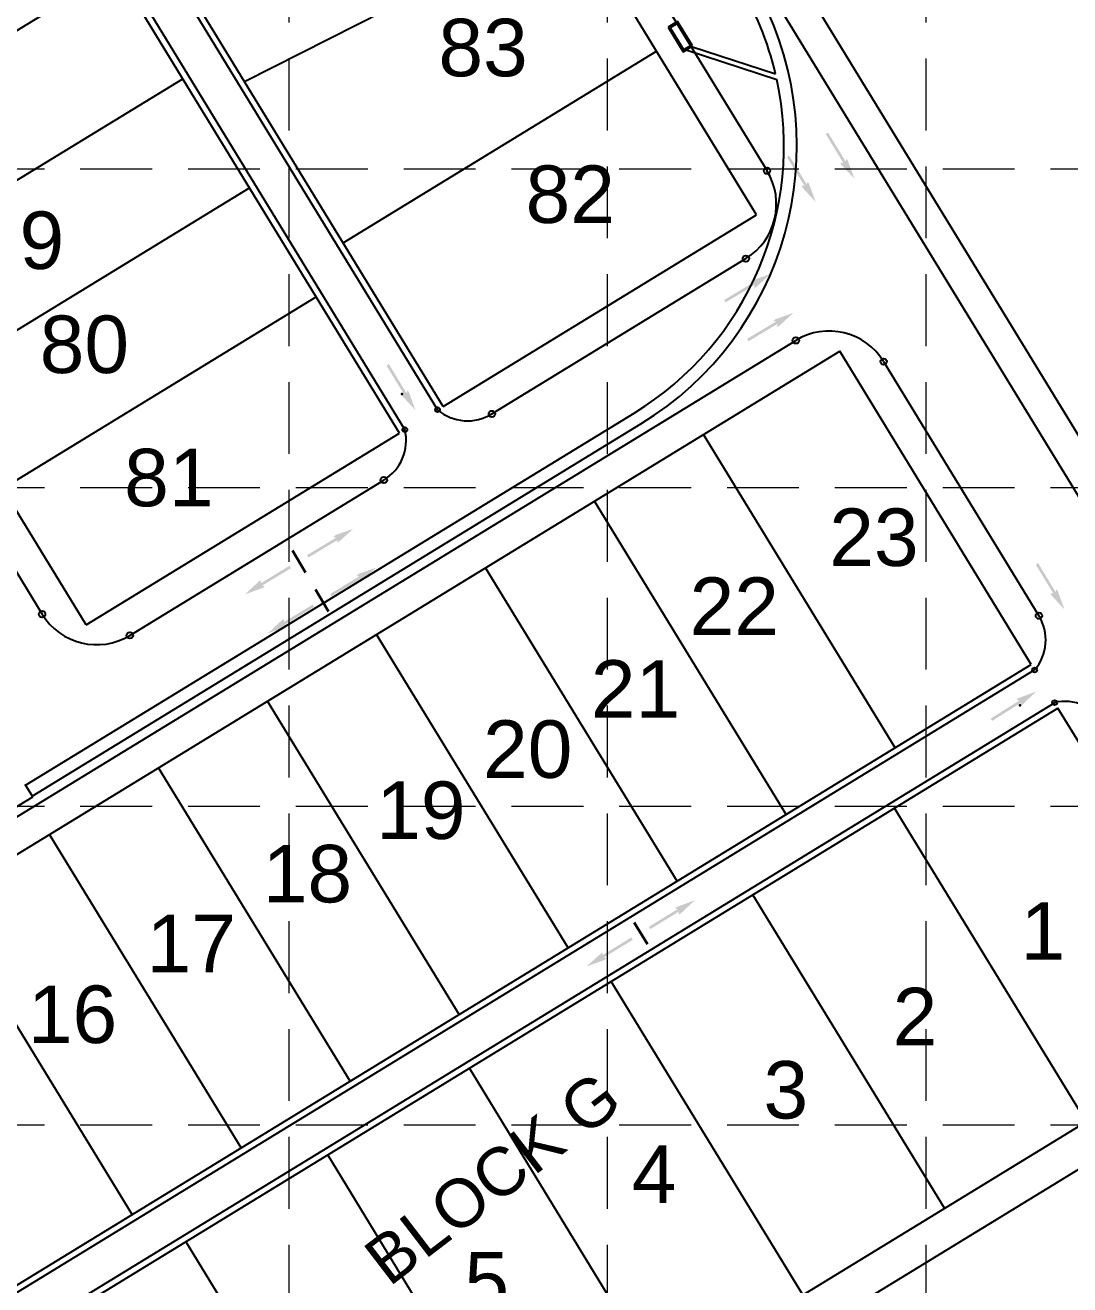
# Model space of a CAD drawing. Header units: inches. Extents: x -5337 to 1057, y 15227 to 19227.
# Drawn here: x -2920.6 to -2593.6, y 16578.2 to 16972.4 of the extents above; entities that cross this region are included whole.
import ezdxf
from ezdxf.enums import TextEntityAlignment as Align

# ---------------------------------------------------------------- set-up
doc = ezdxf.new("R2010")
doc.units = ezdxf.units.IN
doc.header["$LTSCALE"] = 150
doc.header["$MEASUREMENT"] = 0
doc.linetypes.add('HIDDEN', pattern=[0.375, 0.25, -0.125])
for name, color, linetype in [('1 BLOCK NUMBERS', 7, 'Continuous'), ('1 LOT NUMBER', 7, 'Continuous'), ('grid', 7, 'HIDDEN'), ('LOTLINE', 7, 'Continuous'), ('PAVING', 7, 'Continuous'), ('ROW', 7, 'Continuous'), ('STORM', 7, 'Continuous'), ('STORM INLET', 7, 'Continuous')]:
    doc.layers.add(name, color=color, linetype=linetype)
doc.styles.get("Standard").update_dxf_attribs({"font": 'ARIAL.TTF', "height": 25})

msp = doc.modelspace()

# ---------------------------------------------------------------- hatches: boundary and pattern name
at = {"layer": 'PAVING'}
h = msp.add_hatch(color=256, dxfattribs=at)
edge = h.paths.add_edge_path()
edge.add_line((-2663.61, 16930.46), (-2663.75, 16929.73))
edge.add_line((-2663.75, 16929.73), (-2669.25, 16938.78))
edge.add_line((-2669.25, 16938.78), (-2669.99, 16938.33))
edge.add_line((-2669.99, 16938.33), (-2664.49, 16929.29))
edge.add_line((-2664.49, 16929.29), (-2665.29, 16929.44))
edge.add_line((-2665.29, 16929.44), (-2665.3, 16929.44))
edge.add_ellipse((-2665.05, 16928.96), major_axis=(-0.291, 0.479), ratio=0.285714, start_angle=345.5033, end_angle=485.8315)
edge.add_line((-2664.99, 16928.61), (-2664.99, 16928.61))
edge.add_line((-2664.99, 16928.61), (-2661.01, 16924.33))
edge.add_line((-2661.01, 16924.33), (-2663.01, 16929.82))
edge.add_line((-2663.01, 16929.82), (-2663.01, 16929.82))
edge.add_ellipse((-2663.29, 16930.02), major_axis=(-0.291, 0.479), ratio=0.285714, start_angle=235.2731, end_angle=377.1827)
edge.add_line((-2663.61, 16930.46), (-2663.61, 16930.46))
edge.add_line((-2663.61, 16930.46), (-2663.61, 16930.46))
edge.add_line((-2663.61, 16930.46), (-2663.61, 16930.46))
h = msp.add_hatch(color=256, dxfattribs=at)
edge = h.paths.add_edge_path()
edge.add_line((-2675.76, 16923.23), (-2675.91, 16922.51))
edge.add_line((-2675.91, 16922.51), (-2681.4, 16931.56))
edge.add_line((-2681.4, 16931.56), (-2682.14, 16931.11))
edge.add_line((-2682.14, 16931.11), (-2676.64, 16922.07))
edge.add_line((-2676.64, 16922.07), (-2677.45, 16922.22))
edge.add_line((-2677.45, 16922.22), (-2677.45, 16922.22))
edge.add_ellipse((-2677.2, 16921.74), major_axis=(-0.291, 0.479), ratio=0.285714, start_angle=345.5033, end_angle=485.8315)
edge.add_line((-2677.14, 16921.39), (-2677.14, 16921.39))
edge.add_line((-2677.14, 16921.39), (-2673.16, 16917.11))
edge.add_line((-2673.16, 16917.11), (-2675.16, 16922.6))
edge.add_line((-2675.16, 16922.6), (-2675.16, 16922.59))
edge.add_ellipse((-2675.44, 16922.8), major_axis=(-0.291, 0.479), ratio=0.285714, start_angle=235.2731, end_angle=377.1827)
edge.add_line((-2675.76, 16923.23), (-2675.76, 16923.23))
edge.add_line((-2675.76, 16923.23), (-2675.76, 16923.23))
edge.add_line((-2675.76, 16923.23), (-2675.76, 16923.23))
h = msp.add_hatch(color=256, dxfattribs=at)
edge = h.paths.add_edge_path()
edge.add_line((-2693.42, 16892.01), (-2692.7, 16891.86))
edge.add_line((-2692.7, 16891.86), (-2701.78, 16886.41))
edge.add_line((-2701.78, 16886.41), (-2701.34, 16885.68))
edge.add_line((-2701.34, 16885.68), (-2692.26, 16891.12))
edge.add_line((-2692.26, 16891.12), (-2692.42, 16890.32))
edge.add_line((-2692.42, 16890.32), (-2692.42, 16890.32))
edge.add_ellipse((-2691.94, 16890.56), major_axis=(-0.48, -0.288), ratio=0.285714, start_angle=345.5033, end_angle=485.8315)
edge.add_line((-2691.59, 16890.62), (-2691.59, 16890.62))
edge.add_line((-2691.59, 16890.62), (-2687.28, 16894.58))
edge.add_line((-2687.28, 16894.58), (-2692.78, 16892.6))
edge.add_line((-2692.78, 16892.6), (-2692.78, 16892.6))
edge.add_ellipse((-2692.99, 16892.33), major_axis=(-0.48, -0.288), ratio=0.285714, start_angle=235.2731, end_angle=377.1827)
edge.add_line((-2693.42, 16892.01), (-2693.42, 16892.01))
edge.add_line((-2693.42, 16892.01), (-2693.42, 16892.01))
edge.add_line((-2693.42, 16892.01), (-2693.42, 16892.01))
h = msp.add_hatch(color=256, dxfattribs=at)
edge = h.paths.add_edge_path()
edge.add_line((-2686.27, 16879.82), (-2685.55, 16879.67))
edge.add_line((-2685.55, 16879.67), (-2694.62, 16874.22))
edge.add_line((-2694.62, 16874.22), (-2694.18, 16873.48))
edge.add_line((-2694.18, 16873.48), (-2685.11, 16878.93))
edge.add_line((-2685.11, 16878.93), (-2685.27, 16878.13))
edge.add_line((-2685.27, 16878.13), (-2685.27, 16878.12))
edge.add_ellipse((-2684.78, 16878.37), major_axis=(-0.48, -0.288), ratio=0.285714, start_angle=345.5033, end_angle=485.8315)
edge.add_line((-2684.43, 16878.43), (-2684.43, 16878.43))
edge.add_line((-2684.43, 16878.43), (-2680.13, 16882.39))
edge.add_line((-2680.13, 16882.39), (-2685.63, 16880.41))
edge.add_line((-2685.63, 16880.41), (-2685.63, 16880.41))
edge.add_ellipse((-2685.83, 16880.13), major_axis=(-0.48, -0.288), ratio=0.285714, start_angle=235.2731, end_angle=377.1827)
edge.add_line((-2686.27, 16879.82), (-2686.27, 16879.82))
edge.add_line((-2686.27, 16879.82), (-2686.27, 16879.82))
edge.add_line((-2686.27, 16879.82), (-2686.27, 16879.82))
at = {"layer": 'PAVING', "linetype": 'Continuous', "lineweight": 30}
h = msp.add_hatch(color=256, dxfattribs=at)
edge = h.paths.add_edge_path()
edge.add_line((-2801.02, 16858.04), (-2801.26, 16857.26))
edge.add_line((-2801.26, 16857.26), (-2806.76, 16866.3))
edge.add_line((-2806.76, 16866.3), (-2807.5, 16865.85))
edge.add_line((-2807.5, 16865.85), (-2801.99, 16856.81))
edge.add_line((-2801.99, 16856.81), (-2802.7, 16857.01))
edge.add_line((-2802.7, 16857.01), (-2802.7, 16857.01))
edge.add_ellipse((-2802.46, 16856.53), major_axis=(-0.291, 0.478), ratio=0.285714, start_angle=342.8173, end_angle=484.7269)
edge.add_line((-2802.41, 16856.19), (-2802.41, 16856.19))
edge.add_line((-2802.41, 16856.19), (-2798.45, 16851.88))
edge.add_line((-2798.45, 16851.88), (-2800.43, 16857.39))
edge.add_line((-2800.43, 16857.39), (-2800.43, 16857.39))
edge.add_ellipse((-2800.71, 16857.6), major_axis=(-0.291, 0.478), ratio=0.285714, start_angle=234.1685, end_angle=374.4967)
edge.add_line((-2801.02, 16858.04), (-2801.02, 16858.04))
edge.add_line((-2801.02, 16858.04), (-2801.02, 16858.04))
h = msp.add_hatch(color=256, dxfattribs=at)
edge = h.paths.add_edge_path()
edge.add_line((-2823.09, 16810.57), (-2822.88, 16811.27))
edge.add_line((-2822.88, 16811.27), (-2831.95, 16805.81))
edge.add_line((-2831.95, 16805.81), (-2832.39, 16806.54))
edge.add_line((-2832.39, 16806.54), (-2823.33, 16812.01))
edge.add_line((-2823.33, 16812.01), (-2824.11, 16812.25))
edge.add_line((-2824.11, 16812.25), (-2824.12, 16812.25))
edge.add_ellipse((-2823.67, 16812.56), major_axis=(-0.48, -0.289), ratio=0.285714, start_angle=-125.8315, end_angle=14.4967, ccw=False)
edge.add_line((-2823.46, 16812.84), (-2823.46, 16812.84))
edge.add_line((-2823.46, 16812.84), (-2817.94, 16814.79))
edge.add_line((-2817.94, 16814.79), (-2822.27, 16810.85))
edge.add_line((-2822.27, 16810.85), (-2822.27, 16810.86))
edge.add_ellipse((-2822.61, 16810.8), major_axis=(-0.48, -0.289), ratio=0.285714, start_angle=-17.1827, end_angle=124.7269, ccw=False)
edge.add_line((-2823.09, 16810.57), (-2823.09, 16810.57))
edge.add_line((-2823.09, 16810.57), (-2823.09, 16810.57))
edge.add_line((-2823.09, 16810.57), (-2823.09, 16810.57))
h = msp.add_hatch(color=256, dxfattribs=at)
edge = h.paths.add_edge_path()
edge.add_line((-2845.75, 16796.85), (-2846.47, 16797))
edge.add_line((-2846.47, 16797), (-2837.42, 16802.49))
edge.add_line((-2837.42, 16802.49), (-2837.87, 16803.23))
edge.add_line((-2837.87, 16803.23), (-2846.91, 16797.73))
edge.add_line((-2846.91, 16797.73), (-2846.76, 16798.54))
edge.add_line((-2846.76, 16798.54), (-2846.76, 16798.54))
edge.add_ellipse((-2847.24, 16798.29), major_axis=(0.479, 0.291), ratio=0.285714, start_angle=345.5033, end_angle=485.8315)
edge.add_line((-2847.59, 16798.23), (-2847.59, 16798.23))
edge.add_line((-2847.59, 16798.23), (-2851.87, 16794.25))
edge.add_line((-2851.87, 16794.25), (-2846.38, 16796.25))
edge.add_line((-2846.38, 16796.25), (-2846.38, 16796.26))
edge.add_ellipse((-2846.18, 16796.53), major_axis=(0.479, 0.291), ratio=0.285714, start_angle=235.2731, end_angle=377.1827)
edge.add_line((-2845.75, 16796.85), (-2845.75, 16796.85))
edge.add_line((-2845.75, 16796.85), (-2845.75, 16796.85))
edge.add_line((-2845.75, 16796.85), (-2845.75, 16796.85))
h = msp.add_hatch(color=256, dxfattribs=at)
edge = h.paths.add_edge_path()
edge.add_line((-2815.87, 16798.41), (-2815.66, 16799.12))
edge.add_line((-2815.66, 16799.12), (-2824.73, 16793.65))
edge.add_line((-2824.73, 16793.65), (-2825.17, 16794.39))
edge.add_line((-2825.17, 16794.39), (-2816.11, 16799.86))
edge.add_line((-2816.11, 16799.86), (-2816.89, 16800.09))
edge.add_line((-2816.89, 16800.09), (-2816.89, 16800.09))
edge.add_ellipse((-2816.45, 16800.41), major_axis=(-0.48, -0.289), ratio=0.285714, start_angle=-125.8315, end_angle=14.4967, ccw=False)
edge.add_line((-2816.24, 16800.69), (-2816.24, 16800.69))
edge.add_line((-2816.24, 16800.69), (-2810.72, 16802.64))
edge.add_line((-2810.72, 16802.64), (-2815.04, 16798.7))
edge.add_line((-2815.04, 16798.7), (-2815.04, 16798.7))
edge.add_ellipse((-2815.39, 16798.65), major_axis=(-0.48, -0.289), ratio=0.285714, start_angle=-17.1827, end_angle=124.7269, ccw=False)
edge.add_line((-2815.87, 16798.41), (-2815.87, 16798.41))
edge.add_line((-2815.87, 16798.41), (-2815.87, 16798.41))
edge.add_line((-2815.87, 16798.41), (-2815.87, 16798.41))
at = {"layer": 'PAVING'}
h = msp.add_hatch(color=256, dxfattribs=at)
edge = h.paths.add_edge_path()
edge.add_line((-2597.86, 16795.71), (-2598.01, 16794.98))
edge.add_line((-2598.01, 16794.98), (-2603.51, 16804.03))
edge.add_line((-2603.51, 16804.03), (-2604.24, 16803.58))
edge.add_line((-2604.24, 16803.58), (-2598.75, 16794.54))
edge.add_line((-2598.75, 16794.54), (-2599.55, 16794.69))
edge.add_line((-2599.55, 16794.69), (-2599.55, 16794.69))
edge.add_ellipse((-2599.3, 16794.21), major_axis=(-0.291, 0.479), ratio=0.285714, start_angle=345.5033, end_angle=485.8315)
edge.add_line((-2599.24, 16793.86), (-2599.24, 16793.86))
edge.add_line((-2599.24, 16793.86), (-2595.26, 16789.58))
edge.add_line((-2595.26, 16789.58), (-2597.27, 16795.07))
edge.add_line((-2597.27, 16795.07), (-2597.27, 16795.07))
edge.add_ellipse((-2597.54, 16795.27), major_axis=(-0.291, 0.479), ratio=0.285714, start_angle=235.2731, end_angle=377.1827)
edge.add_line((-2597.86, 16795.71), (-2597.86, 16795.71))
edge.add_line((-2597.86, 16795.71), (-2597.86, 16795.71))
edge.add_line((-2597.86, 16795.71), (-2597.86, 16795.71))
at = {"layer": 'PAVING', "linetype": 'Continuous', "lineweight": 30}
h = msp.add_hatch(color=256, dxfattribs=at)
edge = h.paths.add_edge_path()
edge.add_line((-2838.53, 16784.7), (-2839.25, 16784.84))
edge.add_line((-2839.25, 16784.84), (-2830.2, 16790.34))
edge.add_line((-2830.2, 16790.34), (-2830.65, 16791.08))
edge.add_line((-2830.65, 16791.08), (-2839.69, 16785.58))
edge.add_line((-2839.69, 16785.58), (-2839.54, 16786.38))
edge.add_line((-2839.54, 16786.38), (-2839.54, 16786.39))
edge.add_ellipse((-2840.02, 16786.14), major_axis=(0.479, 0.291), ratio=0.285714, start_angle=345.5033, end_angle=485.8315)
edge.add_line((-2840.37, 16786.08), (-2840.37, 16786.08))
edge.add_line((-2840.37, 16786.08), (-2844.65, 16782.1))
edge.add_line((-2844.65, 16782.1), (-2839.16, 16784.1))
edge.add_line((-2839.16, 16784.1), (-2839.16, 16784.1))
edge.add_ellipse((-2838.96, 16784.38), major_axis=(0.479, 0.291), ratio=0.285714, start_angle=235.2731, end_angle=377.1827)
edge.add_line((-2838.53, 16784.7), (-2838.53, 16784.7))
edge.add_line((-2838.53, 16784.7), (-2838.53, 16784.7))
edge.add_line((-2838.53, 16784.7), (-2838.53, 16784.7))
h = msp.add_hatch(color=256, dxfattribs=at)
edge = h.paths.add_edge_path()
edge.add_line((-2610.2, 16761.24), (-2609.41, 16761.02))
edge.add_line((-2609.41, 16761.02), (-2618.37, 16755.39))
edge.add_line((-2618.37, 16755.39), (-2617.91, 16754.66))
edge.add_line((-2617.91, 16754.66), (-2608.95, 16760.29))
edge.add_line((-2608.95, 16760.29), (-2609.14, 16759.58))
edge.add_line((-2609.14, 16759.58), (-2609.14, 16759.58))
edge.add_ellipse((-2608.66, 16759.82), major_axis=(-0.474, -0.298), ratio=0.285714, start_angle=342.8173, end_angle=484.7269)
edge.add_line((-2608.32, 16759.88), (-2608.32, 16759.88))
edge.add_line((-2608.32, 16759.88), (-2604.08, 16763.89))
edge.add_line((-2604.08, 16763.89), (-2609.55, 16761.84))
edge.add_line((-2609.55, 16761.84), (-2609.55, 16761.85))
edge.add_ellipse((-2609.76, 16761.56), major_axis=(-0.474, -0.298), ratio=0.285714, start_angle=234.1685, end_angle=374.4967)
edge.add_line((-2610.2, 16761.24), (-2610.2, 16761.24))
edge.add_line((-2610.2, 16761.24), (-2610.2, 16761.24))
h = msp.add_hatch(color=256, dxfattribs=at)
edge = h.paths.add_edge_path()
edge.add_line((-2717.1, 16695.89), (-2716.37, 16695.75))
edge.add_line((-2716.37, 16695.75), (-2725.4, 16690.22))
edge.add_line((-2725.4, 16690.22), (-2724.95, 16689.48))
edge.add_line((-2724.95, 16689.48), (-2715.93, 16695.02))
edge.add_line((-2715.93, 16695.02), (-2716.08, 16694.21))
edge.add_line((-2716.08, 16694.21), (-2716.08, 16694.21))
edge.add_ellipse((-2715.59, 16694.46), major_axis=(-0.477, -0.293), ratio=0.285714, start_angle=345.5033, end_angle=485.8315)
edge.add_line((-2715.25, 16694.52), (-2715.25, 16694.52))
edge.add_line((-2715.25, 16694.52), (-2710.98, 16698.52))
edge.add_line((-2710.98, 16698.52), (-2716.46, 16696.49))
edge.add_line((-2716.46, 16696.49), (-2716.46, 16696.49))
edge.add_ellipse((-2716.66, 16696.21), major_axis=(-0.477, -0.293), ratio=0.285714, start_angle=235.2731, end_angle=377.1827)
edge.add_line((-2717.1, 16695.89), (-2717.1, 16695.89))
edge.add_line((-2717.1, 16695.89), (-2717.1, 16695.89))
edge.add_line((-2717.1, 16695.89), (-2717.1, 16695.89))
h = msp.add_hatch(color=256, dxfattribs=at)
edge = h.paths.add_edge_path()
edge.add_line((-2739.7, 16682.08), (-2739.9, 16681.37))
edge.add_line((-2739.9, 16681.37), (-2730.86, 16686.88))
edge.add_line((-2730.86, 16686.88), (-2730.41, 16686.15))
edge.add_line((-2730.41, 16686.15), (-2739.45, 16680.64))
edge.add_line((-2739.45, 16680.64), (-2738.66, 16680.41))
edge.add_line((-2738.66, 16680.41), (-2738.66, 16680.41))
edge.add_ellipse((-2739.1, 16680.09), major_axis=(0.478, 0.291), ratio=0.285714, start_angle=-125.8315, end_angle=14.4967, ccw=False)
edge.add_line((-2739.32, 16679.81), (-2739.32, 16679.81))
edge.add_line((-2739.32, 16679.81), (-2744.82, 16677.84))
edge.add_line((-2744.82, 16677.84), (-2740.52, 16681.79))
edge.add_line((-2740.52, 16681.79), (-2740.52, 16681.79))
edge.add_ellipse((-2740.18, 16681.84), major_axis=(0.478, 0.291), ratio=0.285714, start_angle=-17.1827, end_angle=124.7269, ccw=False)
edge.add_line((-2739.7, 16682.08), (-2739.7, 16682.08))
edge.add_line((-2739.7, 16682.08), (-2739.7, 16682.08))
edge.add_line((-2739.7, 16682.08), (-2739.7, 16682.08))

# ---------------------------------------------------------------- linework, layer by layer
at = {"layer": 'grid', "color": 252, "linetype": 'HIDDEN', "lineweight": 0, "ltscale": 0.6}
for p, q in [((-2838.14, 19121.98), (-2838.14, 15630.29)), ((-2738.39, 19121.98), (-2738.39, 15630.29)), ((-2638.64, 19121.98), (-2638.64, 15630.29)), ((-5232.14, 16927.48), (952.36, 16927.48)), ((-5232.14, 16827.73), (952.36, 16827.73)), ((-5232.14, 16727.98), (952.36, 16727.98)), ((-5232.14, 16628.23), (952.36, 16628.23))]:
    msp.add_line(p, q, dxfattribs=at)
at = {"layer": 'LOTLINE'}
for p, q in [((-2851.96, 16954.74), (-2749.09, 17006.94)), ((-2990.26, 16929.8), (-2892.15, 16989.79)), ((-2821.12, 16904.29), (-2723.01, 16964.28)), ((-2969.4, 16895.68), (-2871.29, 16955.66)), ((-2948.53, 16861.55), (-2850.42, 16921.54)), ((-2927.67, 16827.42), (-2829.55, 16887.41)), ((-2648.3, 16746.23), (-2708.28, 16844.35)), ((-2682.42, 16725.37), (-2742.41, 16823.48)), ((-2716.55, 16704.5), (-2776.54, 16802.62)), ((-2750.68, 16683.64), (-2810.66, 16781.75)), ((-2784.8, 16662.77), (-2844.79, 16760.89)), ((-2818.93, 16641.91), (-2878.92, 16740.02)), ((-2588.49, 16629.25), (-2648.48, 16727.37)), ((-2853.06, 16621.04), (-2913.04, 16719.15)), ((-2632.86, 16602.13), (-2692.85, 16700.24)), ((-2887.18, 16600.17), (-2947.17, 16698.29)), ((-2677.22, 16575), (-2737.21, 16673.12)), ((-2721.59, 16547.88), (-2781.58, 16645.99)), ((-2765.95, 16520.75), (-2825.94, 16618.87)), ((-2810.32, 16493.63), (-2870.31, 16591.74))]:
    msp.add_line(p, q, dxfattribs=at)
at = {"layer": 'PAVING'}
for p, q in [((-2724.81, 17043.91), (-2507.61, 16688.67)), ((-2750.4, 17028.26), (-2688.39, 16926.84)), ((-2886.64, 17007.61), (-2791.53, 16852.06)), ((-2896.87, 17001.35), (-2801.77, 16845.8)), ((-3012.13, 16946.39), (-2915.34, 16788.08)), ((-2774.52, 16850.74), (-2695, 16899.35)), ((-3124.77, 16601.42), (-2679.37, 16873.74)), ((-2651.88, 16867.11), (-2603.25, 16787.58)), ((-2887.88, 16781.43), (-2808.35, 16830.05)), ((-3067.01, 16487.88), (-2604.59, 16770.61)), ((-3060.75, 16477.64), (-2598.33, 16760.37)), ((-2539.84, 16645.52), (-2952.89, 16392.97))]:
    msp.add_line(p, q, dxfattribs=at)
at = {"layer": 'PAVING', "linetype": 'Continuous', "lineweight": 30}
for p, q in [((-2836.96, 16807.95), (-2832.85, 16801.08)), ((-2829.74, 16795.79), (-2825.63, 16788.93)), ((-2725.84, 16684.76), (-2729.97, 16691.61))]:
    msp.add_line(p, q, dxfattribs=at)
at = {"layer": 'PAVING'}
for centre, radius in [((-2688.39, 16926.84), 1), ((-2695, 16899.35), 1), ((-2679.37, 16873.74), 1), ((-2651.88, 16867.11), 1), ((-2791.53, 16852.06), 0.75), ((-2774.52, 16850.74), 1), ((-2801.77, 16845.8), 0.75), ((-2808.35, 16830.05), 1), ((-2915.34, 16788.08), 1), ((-2603.25, 16787.58), 1), ((-2887.88, 16781.43), 1), ((-2604.59, 16770.61), 0.75), ((-2598.33, 16760.37), 0.75)]:
    msp.add_circle(centre, radius, dxfattribs=at)
for centre, radius, start, end in [((-2705.46, 16916.4), 20, 301.5119, 31.4419), ((-2668.94, 16856.68), 20, 31.4419, 121.4419), ((-2782.12, 16863.09), 14.5, 229.5216, 301.6038), ((-2815.87, 16842.45), 14.5, 301.2804, 13.3616), ((-2898.27, 16798.51), 20, 211.4419, 301.3133), ((-2615.62, 16780.02), 14.5, 319.5221, 31.4419), ((-2594.98, 16746.26), 14.5, 31.4037, 103.3616)]:
    msp.add_arc(centre, radius, start, end, dxfattribs=at)
at = {"layer": 'PAVING', "linetype": 'Continuous', "lineweight": 30}
for p in [(-2802.7, 16857.01), (-2609.14, 16759.58)]:
    msp.add_point(p, dxfattribs=at)
at = {"layer": 'ROW'}
for p, q in [((-2494.65, 16686.63), (-2716.28, 17049.12)), ((-2691.71, 16913.09), (-2758.94, 17023.04)), ((-2789.82, 16853.1), (-2884.93, 17008.66)), ((-2803.47, 16844.75), (-2898.58, 17000.31)), ((-2901.59, 16784.77), (-3003.6, 16951.61)), ((-2789.82, 16853.1), (-2691.71, 16913.09)), ((-3128.04, 16587.7), (-2665.63, 16870.43)), ((-2605.64, 16772.31), (-2665.63, 16870.43)), ((-2901.59, 16784.77), (-2803.47, 16844.75)), ((-3068.06, 16489.59), (-2605.64, 16772.31)), ((-3059.71, 16475.94), (-2597.29, 16758.66)), ((-2537.3, 16660.55), (-2597.29, 16758.66)), ((-2957.06, 16403.9), (-2537.3, 16660.55))]:
    msp.add_line(p, q, dxfattribs=at)
at = {"layer": 'STORM', "color": 5}
for p, q in [((-2713.67, 16964.71), (-2685.3, 16955.44)), ((-2711.99, 16965.74), (-2685.69, 16957.14)), ((-2920.52, 16734.51), (-2729.95, 16851.03)), ((-2918.43, 16731.1), (-2727.86, 16847.61)), ((-2918.3, 16730.89), (-2920.65, 16734.73)), ((-3094.72, 16623.02), (-2918.3, 16730.89))]:
    msp.add_line(p, q, dxfattribs=at)
for radius, start, end in [(98, 13.276, 31.442), (102, 301.4419, 27.2596), (98, 301.4419, 12.2543)]:
    msp.add_arc((-2781.07, 16934.64), radius, start, end, dxfattribs=at)
at = {"layer": 'STORM INLET', "color": 5}
for p, q in [((-2716.39, 16973.59), (-2719.38, 16971.77)), ((-2716.56, 16972.91), (-2718.69, 16971.6)), ((-2712.39, 16966.08), (-2716.56, 16972.91)), ((-2711.7, 16965.92), (-2716.39, 16973.59)), ((-2719.38, 16971.77), (-2714.69, 16964.09)), ((-2718.69, 16971.6), (-2714.52, 16964.78)), ((-2714.69, 16964.09), (-2711.7, 16965.92)), ((-2714.52, 16964.78), (-2712.39, 16966.08))]:
    msp.add_line(p, q, dxfattribs=at)

# ---------------------------------------------------------------- texts
at = {"layer": '1 BLOCK NUMBERS'}
msp.add_text('BLOCK G ', height=15, rotation=37.5085, dxfattribs=at).set_placement((-2811.27, 16583.28), align=Align.MIDDLE_LEFT)
at = {"layer": '1 LOT NUMBER'}
for s, p in [('83', (-2791.27, 16965.42)), ('82', (-2763.98, 16919.51)), ('79', (-2936.4, 16905.1)), ('80', (-2916.1, 16872.54)), ('81', (-2889.66, 16830.83)), ('23', (-2668.9, 16812.15)), ('22', (-2712.63, 16790.58)), ('21', (-2743.55, 16764.66)), ('20', (-2777.29, 16745.84)), ('19', (-2810.74, 16726.7)), ('18', (-2846.26, 16706.86)), ('1', (-2608.99, 16688.93)), ('17', (-2882.61, 16685)), ('16', (-2919.82, 16662.84)), ('2', (-2649.05, 16662.13)), ('3', (-2689.48, 16639.21)), ('4', (-2730.71, 16612.8)), ('5', (-2783.15, 16579.44))]:
    msp.add_text(s, height=18, dxfattribs=at).set_placement(p, align=Align.MIDDLE_LEFT)

doc.saveas('drawing.dxf')
